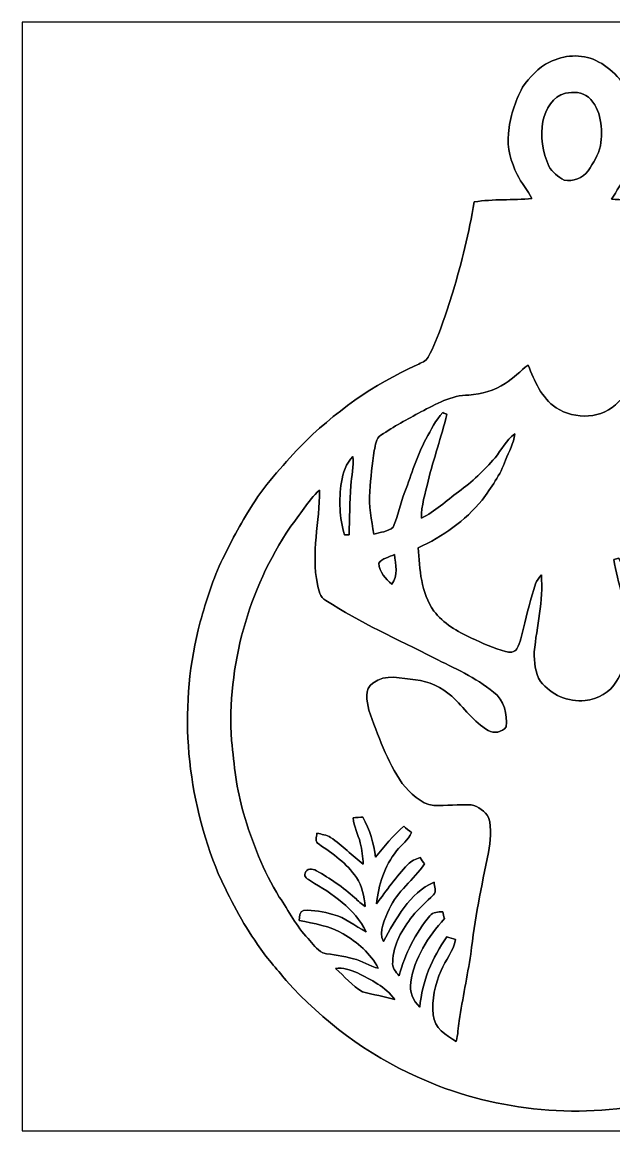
# Model space of a CAD drawing. Header units: centimetres. Extents: x -16.8 to 16.8, y -16.7 to 16.7.
# Drawn here: x -16.77 to 1.03, y -16.67 to 16.67 of the extents above; entities that cross this region are included whole.
import ezdxf

# ---------------------------------------------------------------- set-up
doc = ezdxf.new("R2010")
doc.units = ezdxf.units.CM
doc.header["$MEASUREMENT"] = 0
doc.layers.add('Layer 1', color=7, linetype='Continuous')

msp = doc.modelspace()

# ---------------------------------------------------------------- linework, layer by layer
at = {"layer": 'Layer 1', "color": 7}
for points, knots in [([(-16.77458, 16.66875), (-16.77458, 16.66875), (16.77458, 16.66875), (16.77458, 16.66875), (16.77458, 16.66875), (16.77458, 16.66875), (16.77458, -16.66875), (16.77458, -16.66875), (16.77458, -16.66875), (16.77458, -16.66875), (-16.77458, -16.66875), (-16.77458, -16.66875), (-16.77458, -16.66875), (-16.77458, -16.66875), (-16.77458, 16.66875), (-16.77458, 16.66875), (-16.77458, 16.66875), (-16.77458, 16.66875), (-16.77458, 16.66875), (-16.77458, 16.66875)], [0, 0, 0, 0, 0.16666667, 0.16666667, 0.16666667, 0.16666667, 0.33333333, 0.33333333, 0.33333333, 0.33333333, 0.5, 0.5, 0.5, 0.5, 0.66666667, 0.66666667, 0.66666667, 0.66666667, 1, 1, 1, 1]), ([(-0.90382, 15.47001), (-1.24636, 15.30597), (-1.49789, 15.0054), (-1.72367, 14.71013), (-1.72367, 14.71013), (-1.93922, 14.27515), (-2.1082, 13.80596), (-2.13924, 13.31736), (-2.13924, 13.31736), (-2.19393, 12.89262), (-2.06022, 12.46822), (-1.88207, 12.08722), (-1.88207, 12.08722), (-1.76177, 11.83076), (-1.5621, 11.62156), (-1.43545, 11.36826), (-1.43545, 11.36826), (-2.0133, 11.30864), (-2.59821, 11.35733), (-3.17359, 11.26349), (-3.17359, 11.26349), (-3.33375, 10.34697), (-3.54401, 9.43892), (-3.81847, 8.54992), (-3.81847, 8.54992), (-4.03084, 7.88705), (-4.23404, 7.21642), (-4.55401, 6.59553), (-4.55401, 6.59553), (-4.62598, 6.47559), (-4.76814, 6.42726), (-4.88491, 6.36552), (-4.88491, 6.36552), (-6.20466, 5.77885), (-7.40128, 4.92689), (-8.41446, 3.89925), (-8.41446, 3.89925), (-8.95668, 3.30694), (-9.51477, 2.71745), (-9.92434, 2.02177), (-9.92434, 2.02177), (-10.28065, 1.47708), (-10.56146, 0.889), (-10.85144, 0.30798), (-10.85144, 0.30798), (-11.11285, -0.31221), (-11.309, -0.95814), (-11.47974, -1.60867), (-11.47974, -1.60867), (-12.07064, -4.03931), (-11.82829, -6.65339), (-10.86344, -8.95667), (-10.86344, -8.95667), (-10.52618, -9.68622), (-10.15506, -10.40518), (-9.68904, -11.0617), (-9.68904, -11.0617), (-9.4488, -11.45822), (-9.11507, -11.78419), (-8.8332, -12.14967), (-8.8332, -12.14967), (-7.72866, -13.36534), (-6.39304, -14.38275), (-4.88597, -15.04562), (-4.88597, -15.04562), (-2.67511, -16.06021), (-0.13406, -16.33008), (2.24367, -15.82561), (2.24367, -15.82561), (3.38314, -15.60689), (4.47428, -15.17579), (5.49451, -14.62934), (5.49451, -14.62934), (6.0325, -14.29244), (6.58883, -13.97776), (7.07743, -13.56889), (7.07743, -13.56889), (8.41269, -12.5289), (9.49537, -11.18164), (10.28418, -9.68763), (10.28418, -9.68763), (10.46268, -9.26536), (10.68952, -8.86284), (10.82957, -8.42504), (10.82957, -8.42504), (11.16048, -7.50076), (11.40919, -6.54085), (11.48821, -5.56013), (11.48821, -5.56013), (11.71399, -3.27907), (11.30088, -0.91546), (10.20833, 1.10878), (10.20833, 1.10878), (9.77053, 1.96074), (9.22196, 2.75555), (8.58379, 3.46957), (8.58379, 3.46957), (7.56602, 4.63479), (6.2932, 5.56436), (4.90643, 6.24381), (4.90643, 6.24381), (4.6863, 6.3627), (4.41254, 6.4075), (4.24074, 6.60047), (4.24074, 6.60047), (3.40607, 7.9442), (3.22157, 9.55781), (3.05153, 11.09663), (3.05153, 11.09663), (3.03671, 11.2522), (2.85362, 11.24479), (2.73368, 11.26807), (2.73368, 11.26807), (2.14242, 11.32346), (1.54693, 11.2963), (0.95532, 11.34921), (0.95532, 11.34921), (1.26894, 11.83322), (1.61008, 12.32888), (1.69333, 12.91378), (1.69333, 12.91378), (1.74061, 13.39321), (1.73708, 13.89627), (1.54481, 14.34641), (1.54481, 14.34641), (1.36313, 14.85512), (0.97684, 15.28974), (0.48436, 15.51517), (0.48436, 15.51517), (0.05221, 15.7293), (-0.47978, 15.67674), (-0.90382, 15.47001)], [0, 0, 0, 0, 0.02941176, 0.02941176, 0.02941176, 0.02941176, 0.05882353, 0.05882353, 0.05882353, 0.05882353, 0.08823529, 0.08823529, 0.08823529, 0.08823529, 0.11764706, 0.11764706, 0.11764706, 0.11764706, 0.14705882, 0.14705882, 0.14705882, 0.14705882, 0.17647059, 0.17647059, 0.17647059, 0.17647059, 0.20588235, 0.20588235, 0.20588235, 0.20588235, 0.23529412, 0.23529412, 0.23529412, 0.23529412, 0.26470588, 0.26470588, 0.26470588, 0.26470588, 0.29411765, 0.29411765, 0.29411765, 0.29411765, 0.32352941, 0.32352941, 0.32352941, 0.32352941, 0.35294118, 0.35294118, 0.35294118, 0.35294118, 0.38235294, 0.38235294, 0.38235294, 0.38235294, 0.41176471, 0.41176471, 0.41176471, 0.41176471, 0.44117647, 0.44117647, 0.44117647, 0.44117647, 0.47058824, 0.47058824, 0.47058824, 0.47058824, 0.5, 0.5, 0.5, 0.5, 0.52941176, 0.52941176, 0.52941176, 0.52941176, 0.55882353, 0.55882353, 0.55882353, 0.55882353, 0.58823529, 0.58823529, 0.58823529, 0.58823529, 0.61764706, 0.61764706, 0.61764706, 0.61764706, 0.64705882, 0.64705882, 0.64705882, 0.64705882, 0.67647059, 0.67647059, 0.67647059, 0.67647059, 0.70588235, 0.70588235, 0.70588235, 0.70588235, 0.73529412, 0.73529412, 0.73529412, 0.73529412, 0.76470588, 0.76470588, 0.76470588, 0.76470588, 0.79411765, 0.79411765, 0.79411765, 0.79411765, 0.82352941, 0.82352941, 0.82352941, 0.82352941, 0.85294118, 0.85294118, 0.85294118, 0.85294118, 0.88235294, 0.88235294, 0.88235294, 0.88235294, 0.91176471, 0.91176471, 0.91176471, 0.91176471, 0.94117647, 0.94117647, 0.94117647, 0.94117647, 1, 1, 1, 1]), ([(-0.42474, 14.53021), (-0.19438, 14.57396), (0.07902, 14.57925), (0.26353, 14.40991), (0.26353, 14.40991), (0.66922, 14.05255), (0.69321, 13.4493), (0.62653, 12.95294), (0.62653, 12.95294), (0.55986, 12.67848), (0.41522, 12.42695), (0.25259, 12.19906), (0.25259, 12.19906), (0.0949, 11.9828), (-0.19826, 11.85545), (-0.46214, 11.92283), (-0.46214, 11.92283), (-0.6537, 12.00679), (-0.81527, 12.16025), (-0.9271, 12.33523), (-0.9271, 12.33523), (-1.11019, 12.75821), (-1.19662, 13.23869), (-1.10596, 13.69554), (-1.10596, 13.69554), (-1.02164, 14.04832), (-0.81456, 14.45613), (-0.42474, 14.53021)], [0, 0, 0, 0, 0.125, 0.125, 0.125, 0.125, 0.25, 0.25, 0.25, 0.25, 0.375, 0.375, 0.375, 0.375, 0.5, 0.5, 0.5, 0.5, 0.625, 0.625, 0.625, 0.625, 0.75, 0.75, 0.75, 0.75, 1, 1, 1, 1]), ([(-2.2419, 5.80637), (-1.98226, 5.95383), (-1.78576, 6.18384), (-1.54658, 6.35917), (-1.54658, 6.35917), (-1.35996, 5.88081), (-1.15394, 5.37104), (-0.70626, 5.07647), (-0.70626, 5.07647), (-0.14217, 4.70182), (0.70238, 4.73463), (1.17193, 5.24863), (1.17193, 5.24863), (1.4859, 5.52238), (1.61008, 5.93478), (1.73179, 6.31719), (1.73179, 6.31719), (1.91311, 6.09036), (2.06798, 5.8233), (2.33151, 5.67972), (2.33151, 5.67972), (2.73262, 5.40738), (3.23039, 5.37034), (3.69817, 5.3153), (3.69817, 5.3153), (4.33493, 5.11951), (4.90643, 4.75933), (5.4677, 4.40796), (5.4677, 4.40796), (6.09459, 4.01849), (6.67949, 3.56023), (7.19384, 3.02966), (7.19384, 3.02966), (7.34413, 2.87302), (7.32614, 2.63525), (7.37129, 2.43734), (7.37129, 2.43734), (7.43938, 1.85067), (7.49441, 1.23649), (7.2965, 0.66887), (7.2965, 0.66887), (7.26722, 0.57997), (7.21713, 0.49848), (7.15398, 0.42933), (7.15398, 0.42933), (7.06261, 0.35207), (6.93067, 0.37853), (6.82166, 0.39864), (6.82166, 0.39864), (6.35706, 0.5267), (5.93337, 0.76235), (5.52132, 1.00647), (5.52132, 1.00647), (4.9978, 1.30281), (4.52085, 1.6697), (4.04424, 2.03412), (4.04424, 2.03412), (3.86221, 2.19322), (3.69888, 2.37243), (3.51825, 2.53294), (3.51825, 2.53294), (3.4925, 2.51813), (3.44029, 2.48814), (3.41418, 2.47333), (3.41418, 2.47333), (3.49074, 2.21227), (3.69358, 2.02036), (3.85939, 1.81363), (3.85939, 1.81363), (4.24074, 1.28164), (4.76356, 0.8636), (5.31389, 0.51647), (5.31389, 0.51647), (5.66667, 0.27517), (6.02297, 0.03775), (6.40292, -0.15981), (6.40292, -0.15981), (6.49852, -0.20743), (6.55849, -0.2981), (6.61423, -0.38559), (6.61423, -0.38559), (5.87657, -1.016), (4.9216, -1.2894), (4.01814, -1.58679), (4.01814, -1.58679), (3.64173, -1.7466), (3.25543, -1.88066), (2.87338, -2.02671), (2.87338, -2.02671), (2.70933, -2.07751), (2.534, -2.14489), (2.36185, -2.11631), (2.36185, -2.11631), (2.18828, -2.00378), (2.1336, -1.78964), (2.05599, -1.61184), (2.05599, -1.61184), (1.784, -0.88194), (1.4732, -0.16722), (1.18181, 0.55492), (1.18181, 0.55492), (1.12959, 0.54151), (1.07774, 0.5274), (1.02623, 0.51259), (1.02623, 0.51259), (1.14512, -0.20779), (1.42522, -0.9017), (1.42946, -1.63971), (1.42946, -1.63971), (1.46332, -2.15653), (1.39629, -2.70828), (1.10561, -3.1496), (1.10561, -3.1496), (0.92287, -3.49003), (0.53799, -3.69147), (0.16334, -3.73204), (0.16334, -3.73204), (-0.34431, -3.78707), (-0.86607, -3.55741), (-1.17793, -3.15524), (-1.17793, -3.15524), (-1.34938, -2.89243), (-1.36596, -2.57175), (-1.36525, -2.26766), (-1.36525, -2.26766), (-1.29469, -1.49825), (-1.08656, -0.73096), (-1.15217, 0.04516), (-1.15217, 0.04516), (-1.22379, -0.03457), (-1.29152, -0.12136), (-1.32433, -0.22507), (-1.32433, -0.22507), (-1.46614, -0.66358), (-1.58891, -1.10772), (-1.69122, -1.55681), (-1.69122, -1.55681), (-1.7459, -1.76354), (-1.7847, -1.98014), (-1.88807, -2.17029), (-1.88807, -2.17029), (-1.95333, -2.292), (-2.11208, -2.28776), (-2.23097, -2.26025), (-2.23097, -2.26025), (-2.58621, -2.15865), (-2.92418, -2.00589), (-3.25861, -1.85067), (-3.25861, -1.85067), (-3.68159, -1.65735), (-4.09857, -1.41111), (-4.38785, -1.03823), (-4.38785, -1.03823), (-4.77026, -0.48507), (-4.81894, 0.21625), (-4.85669, 0.86642), (-4.85669, 0.86642), (-4.12009, 1.19521), (-3.45052, 1.67675), (-2.93299, 2.29764), (-2.93299, 2.29764), (-2.66277, 2.67511), (-2.38443, 3.05611), (-2.22673, 3.49744), (-2.22673, 3.49744), (-2.13184, 3.75955), (-1.97908, 4.00473), (-1.95404, 4.28731), (-1.95404, 4.28731), (-2.21474, 4.10704), (-2.35021, 3.80683), (-2.546, 3.56729), (-2.546, 3.56729), (-2.87408, 3.18946), (-3.24026, 2.84409), (-3.64561, 2.55023), (-3.64561, 2.55023), (-4.01355, 2.28036), (-4.34799, 1.95439), (-4.76144, 1.75295), (-4.76144, 1.75295), (-4.76956, 2.13536), (-4.6415, 2.50155), (-4.55895, 2.8702), (-4.55895, 2.8702), (-4.39632, 3.54542), (-4.1596, 4.20053), (-3.99521, 4.87539), (-3.99521, 4.87539), (-4.03648, 4.89268), (-4.07776, 4.90961), (-4.11868, 4.92654), (-4.11868, 4.92654), (-4.33705, 4.69688), (-4.47322, 4.40655), (-4.62386, 4.13138), (-4.62386, 4.13138), (-4.90291, 3.63255), (-5.05213, 3.07763), (-5.25886, 2.54776), (-5.25886, 2.54776), (-5.39327, 2.19745), (-5.47194, 1.82598), (-5.61023, 1.47849), (-5.61023, 1.47849), (-5.7718, 1.34479), (-5.99616, 1.33209), (-6.1909, 1.27176), (-6.1909, 1.27176), (-6.26639, 1.6958), (-6.35176, 2.12654), (-6.31084, 2.55905), (-6.31084, 2.55905), (-6.28862, 2.97039), (-6.24029, 3.37996), (-6.17926, 3.78707), (-6.17926, 3.78707), (-6.14327, 3.95252), (-6.13904, 4.15149), (-5.97817, 4.2485), (-5.97817, 4.2485), (-5.59541, 4.51062), (-5.18301, 4.72757), (-4.77661, 4.95018), (-4.77661, 4.95018), (-4.32188, 5.18019), (-3.86115, 5.45853), (-3.3334, 5.45253), (-3.3334, 5.45253), (-2.94993, 5.48534), (-2.56364, 5.58906), (-2.2419, 5.80637)], [0, 0, 0, 0, 0.01694915, 0.01694915, 0.01694915, 0.01694915, 0.03389831, 0.03389831, 0.03389831, 0.03389831, 0.05084746, 0.05084746, 0.05084746, 0.05084746, 0.06779661, 0.06779661, 0.06779661, 0.06779661, 0.08474576, 0.08474576, 0.08474576, 0.08474576, 0.10169492, 0.10169492, 0.10169492, 0.10169492, 0.11864407, 0.11864407, 0.11864407, 0.11864407, 0.13559322, 0.13559322, 0.13559322, 0.13559322, 0.15254237, 0.15254237, 0.15254237, 0.15254237, 0.16949153, 0.16949153, 0.16949153, 0.16949153, 0.18644068, 0.18644068, 0.18644068, 0.18644068, 0.20338983, 0.20338983, 0.20338983, 0.20338983, 0.22033898, 0.22033898, 0.22033898, 0.22033898, 0.23728814, 0.23728814, 0.23728814, 0.23728814, 0.25423729, 0.25423729, 0.25423729, 0.25423729, 0.27118644, 0.27118644, 0.27118644, 0.27118644, 0.28813559, 0.28813559, 0.28813559, 0.28813559, 0.30508475, 0.30508475, 0.30508475, 0.30508475, 0.3220339, 0.3220339, 0.3220339, 0.3220339, 0.33898305, 0.33898305, 0.33898305, 0.33898305, 0.3559322, 0.3559322, 0.3559322, 0.3559322, 0.37288136, 0.37288136, 0.37288136, 0.37288136, 0.38983051, 0.38983051, 0.38983051, 0.38983051, 0.40677966, 0.40677966, 0.40677966, 0.40677966, 0.42372881, 0.42372881, 0.42372881, 0.42372881, 0.44067797, 0.44067797, 0.44067797, 0.44067797, 0.45762712, 0.45762712, 0.45762712, 0.45762712, 0.47457627, 0.47457627, 0.47457627, 0.47457627, 0.49152542, 0.49152542, 0.49152542, 0.49152542, 0.50847458, 0.50847458, 0.50847458, 0.50847458, 0.52542373, 0.52542373, 0.52542373, 0.52542373, 0.54237288, 0.54237288, 0.54237288, 0.54237288, 0.55932203, 0.55932203, 0.55932203, 0.55932203, 0.57627119, 0.57627119, 0.57627119, 0.57627119, 0.59322034, 0.59322034, 0.59322034, 0.59322034, 0.61016949, 0.61016949, 0.61016949, 0.61016949, 0.62711864, 0.62711864, 0.62711864, 0.62711864, 0.6440678, 0.6440678, 0.6440678, 0.6440678, 0.66101695, 0.66101695, 0.66101695, 0.66101695, 0.6779661, 0.6779661, 0.6779661, 0.6779661, 0.69491525, 0.69491525, 0.69491525, 0.69491525, 0.71186441, 0.71186441, 0.71186441, 0.71186441, 0.72881356, 0.72881356, 0.72881356, 0.72881356, 0.74576271, 0.74576271, 0.74576271, 0.74576271, 0.76271186, 0.76271186, 0.76271186, 0.76271186, 0.77966102, 0.77966102, 0.77966102, 0.77966102, 0.79661017, 0.79661017, 0.79661017, 0.79661017, 0.81355932, 0.81355932, 0.81355932, 0.81355932, 0.83050847, 0.83050847, 0.83050847, 0.83050847, 0.84745763, 0.84745763, 0.84745763, 0.84745763, 0.86440678, 0.86440678, 0.86440678, 0.86440678, 0.88135593, 0.88135593, 0.88135593, 0.88135593, 0.89830508, 0.89830508, 0.89830508, 0.89830508, 0.91525424, 0.91525424, 0.91525424, 0.91525424, 0.93220339, 0.93220339, 0.93220339, 0.93220339, 0.94915254, 0.94915254, 0.94915254, 0.94915254, 0.96610169, 0.96610169, 0.96610169, 0.96610169, 1, 1, 1, 1]), ([(-7.16986, 2.83492), (-7.11518, 3.11291), (-7.03862, 3.40854), (-6.82096, 3.60539), (-6.82096, 3.60539), (-6.7878, 3.31188), (-6.86647, 3.02436), (-6.88093, 2.73262), (-6.88093, 2.73262), (-6.91268, 2.23943), (-6.93173, 1.74554), (-6.93596, 1.2513), (-6.93596, 1.2513), (-6.98253, 1.25236), (-7.0291, 1.25342), (-7.07531, 1.25413), (-7.07531, 1.25413), (-7.23194, 1.76495), (-7.24182, 2.30893), (-7.16986, 2.83492)], [0, 0, 0, 0, 0.16666667, 0.16666667, 0.16666667, 0.16666667, 0.33333333, 0.33333333, 0.33333333, 0.33333333, 0.5, 0.5, 0.5, 0.5, 0.66666667, 0.66666667, 0.66666667, 0.66666667, 1, 1, 1, 1]), ([(-8.71396, 1.48308), (-8.40916, 1.84503), (-8.18409, 2.27506), (-7.82849, 2.59256), (-7.82849, 2.59256), (-7.82038, 1.65171), (-8.08708, 0.70626), (-7.88988, -0.23107), (-7.88988, -0.23107), (-7.85248, -0.40852), (-7.81332, -0.62618), (-7.63552, -0.71931), (-7.63552, -0.71931), (-6.60576, -1.38994), (-5.47864, -1.88771), (-4.38785, -2.44722), (-4.38785, -2.44722), (-3.77119, -2.75555), (-3.12984, -3.03318), (-2.59398, -3.47662), (-2.59398, -3.47662), (-2.27471, -3.71016), (-2.16535, -4.14796), (-2.21544, -4.52261), (-2.21544, -4.52261), (-2.3308, -4.67854), (-2.58727, -4.74098), (-2.75273, -4.62809), (-2.75273, -4.62809), (-3.1937, -4.3755), (-3.47945, -3.937), (-3.84845, -3.6008), (-3.84845, -3.6008), (-4.15713, -3.34363), (-4.53002, -3.14219), (-4.93571, -3.10621), (-4.93571, -3.10621), (-5.35658, -3.06423), (-5.84835, -2.915), (-6.21806, -3.20252), (-6.21806, -3.20252), (-6.49852, -3.37891), (-6.40256, -3.74897), (-6.3433, -4.01567), (-6.3433, -4.01567), (-6.07131, -4.77626), (-5.79226, -5.54743), (-5.34035, -6.223), (-5.34035, -6.223), (-5.08564, -6.51439), (-4.79884, -6.83648), (-4.3882, -6.88269), (-4.3882, -6.88269), (-4.01285, -6.9028), (-3.63855, -6.8453), (-3.26319, -6.86541), (-3.26319, -6.86541), (-3.05118, -6.91833), (-2.84903, -7.05944), (-2.73791, -7.25029), (-2.73791, -7.25029), (-2.63878, -7.59248), (-2.68746, -7.95655), (-2.74496, -8.30227), (-2.74496, -8.30227), (-2.95628, -9.31192), (-3.15877, -10.32616), (-3.27448, -11.35168), (-3.27448, -11.35168), (-3.38596, -12.02196), (-3.51861, -12.68836), (-3.62761, -13.35899), (-3.62761, -13.35899), (-3.6576, -13.56572), (-3.65901, -13.77738), (-3.71228, -13.98058), (-3.71228, -13.98058), (-4.00861, -13.79255), (-4.38997, -13.57983), (-4.40408, -13.18225), (-4.40408, -13.18225), (-4.45805, -12.72893), (-4.34904, -12.26785), (-4.17089, -11.85228), (-4.17089, -11.85228), (-4.02872, -11.53724), (-3.8033, -11.2589), (-3.73098, -10.91459), (-3.73098, -10.91459), (-3.81847, -10.88954), (-3.91019, -10.8585), (-3.99733, -10.8391), (-3.99733, -10.8391), (-4.439, -11.45928), (-4.74451, -12.1853), (-4.80871, -12.94871), (-4.80871, -12.94871), (-5.02356, -12.76138), (-5.12586, -12.48198), (-5.08423, -12.20047), (-5.08423, -12.20047), (-4.96746, -11.47233), (-4.55542, -10.8264), (-4.07035, -10.287), (-4.07035, -10.287), (-4.08728, -10.21962), (-4.10316, -10.15224), (-4.11833, -10.08521), (-4.11833, -10.08521), (-4.25626, -10.0778), (-4.41078, -10.0905), (-4.50603, -10.2048), (-4.50603, -10.2048), (-4.94665, -10.72515), (-5.25251, -11.35062), (-5.43172, -12.00714), (-5.43172, -12.00714), (-5.53544, -11.89073), (-5.65221, -11.75985), (-5.62469, -11.58804), (-5.62469, -11.58804), (-5.61552, -11.07264), (-5.33682, -10.60697), (-5.02849, -10.2108), (-5.02849, -10.2108), (-4.84434, -9.97197), (-4.60516, -9.78606), (-4.39984, -9.56839), (-4.39984, -9.56839), (-4.29366, -9.46926), (-4.37127, -9.31298), (-4.37903, -9.18951), (-4.37903, -9.18951), (-5.12763, -9.52324), (-5.53085, -10.29335), (-5.90338, -10.97915), (-5.90338, -10.97915), (-6.06848, -10.65812), (-5.85823, -10.29723), (-5.73264, -10.0009), (-5.73264, -10.0009), (-5.49416, -9.46503), (-4.99039, -9.11895), (-4.66654, -8.64411), (-4.66654, -8.64411), (-4.71135, -8.58061), (-4.75615, -8.51747), (-4.8006, -8.45432), (-4.8006, -8.45432), (-4.9403, -8.48678), (-5.07259, -8.55239), (-5.17172, -8.65646), (-5.17172, -8.65646), (-5.52133, -9.02476), (-5.80849, -9.44492), (-6.11611, -9.84673), (-6.11611, -9.84673), (-6.04555, -9.27735), (-5.8741, -8.70338), (-5.50898, -8.25041), (-5.50898, -8.25041), (-5.35905, -8.06697), (-5.15761, -7.92374), (-5.05919, -7.70114), (-5.05919, -7.70114), (-5.11739, -7.65351), (-5.23311, -7.55826), (-5.29096, -7.51064), (-5.29096, -7.51064), (-5.61622, -7.78087), (-5.87304, -8.11671), (-6.13798, -8.44268), (-6.13798, -8.44268), (-6.19901, -8.02322), (-6.3179, -7.61118), (-6.52216, -7.23759), (-6.52216, -7.23759), (-6.59553, -7.24182), (-6.74194, -7.24994), (-6.81531, -7.25417), (-6.81531, -7.25417), (-6.80473, -7.51981), (-6.66327, -7.753), (-6.60118, -8.00629), (-6.60118, -8.00629), (-6.54614, -8.21761), (-6.52463, -8.43597), (-6.51228, -8.65399), (-6.51228, -8.65399), (-6.84601, -8.39364), (-7.14093, -8.08496), (-7.493, -7.84789), (-7.493, -7.84789), (-7.61647, -7.77064), (-7.76534, -7.75264), (-7.90363, -7.71984), (-7.90363, -7.71984), (-7.92198, -7.8299), (-7.97807, -7.98936), (-7.84225, -8.05109), (-7.84225, -8.05109), (-7.42703, -8.33191), (-7.00511, -8.6293), (-6.71865, -9.04875), (-6.71865, -9.04875), (-6.5405, -9.30451), (-6.49288, -9.6199), (-6.44913, -9.92187), (-6.44913, -9.92187), (-6.56555, -9.84814), (-6.66679, -9.75431), (-6.76522, -9.65906), (-6.76522, -9.65906), (-7.12082, -9.34896), (-7.50888, -9.07486), (-7.92198, -8.84731), (-7.92198, -8.84731), (-8.0264, -8.77782), (-8.2229, -8.77535), (-8.26382, -8.91857), (-8.26382, -8.91857), (-8.30474, -9.03252), (-8.17492, -9.10343), (-8.09766, -9.15423), (-8.09766, -9.15423), (-7.44749, -9.53594), (-6.76734, -9.98573), (-6.42514, -10.68423), (-6.42514, -10.68423), (-6.75852, -10.50925), (-7.05485, -10.25525), (-7.42527, -10.15894), (-7.42527, -10.15894), (-7.71278, -10.0898), (-8.007, -10.01748), (-8.30474, -10.03935), (-8.30474, -10.03935), (-8.43421, -10.07463), (-8.43174, -10.23514), (-8.43915, -10.3438), (-8.43915, -10.3438), (-7.98795, -10.43693), (-7.51417, -10.50572), (-7.11235, -10.74737), (-7.11235, -10.74737), (-6.6869, -10.99502), (-6.28685, -11.33581), (-6.06037, -11.77996), (-6.06037, -11.77996), (-6.32495, -11.72492), (-6.54368, -11.54889), (-6.80932, -11.49667), (-6.80932, -11.49667), (-7.10918, -11.3979), (-7.42633, -11.3859), (-7.73218, -11.31993), (-7.73218, -11.31993), (-7.90998, -11.21269), (-8.03839, -11.04406), (-8.17351, -10.8899), (-8.17351, -10.8899), (-8.51994, -10.51489), (-8.75418, -10.05875), (-9.0364, -9.63754), (-9.0364, -9.63754), (-9.51724, -8.85437), (-9.85732, -7.99253), (-10.11484, -7.11306), (-10.11484, -7.11306), (-10.32722, -6.40539), (-10.39178, -5.66667), (-10.47468, -4.93607), (-10.47468, -4.93607), (-10.61544, -2.67829), (-9.96738, -0.39441), (-8.71396, 1.48308)], [0, 0, 0, 0, 0.01428571, 0.01428571, 0.01428571, 0.01428571, 0.02857143, 0.02857143, 0.02857143, 0.02857143, 0.04285714, 0.04285714, 0.04285714, 0.04285714, 0.05714286, 0.05714286, 0.05714286, 0.05714286, 0.07142857, 0.07142857, 0.07142857, 0.07142857, 0.08571429, 0.08571429, 0.08571429, 0.08571429, 0.1, 0.1, 0.1, 0.1, 0.11428571, 0.11428571, 0.11428571, 0.11428571, 0.12857143, 0.12857143, 0.12857143, 0.12857143, 0.14285714, 0.14285714, 0.14285714, 0.14285714, 0.15714286, 0.15714286, 0.15714286, 0.15714286, 0.17142857, 0.17142857, 0.17142857, 0.17142857, 0.18571429, 0.18571429, 0.18571429, 0.18571429, 0.2, 0.2, 0.2, 0.2, 0.21428571, 0.21428571, 0.21428571, 0.21428571, 0.22857143, 0.22857143, 0.22857143, 0.22857143, 0.24285714, 0.24285714, 0.24285714, 0.24285714, 0.25714286, 0.25714286, 0.25714286, 0.25714286, 0.27142857, 0.27142857, 0.27142857, 0.27142857, 0.28571429, 0.28571429, 0.28571429, 0.28571429, 0.3, 0.3, 0.3, 0.3, 0.31428571, 0.31428571, 0.31428571, 0.31428571, 0.32857143, 0.32857143, 0.32857143, 0.32857143, 0.34285714, 0.34285714, 0.34285714, 0.34285714, 0.35714286, 0.35714286, 0.35714286, 0.35714286, 0.37142857, 0.37142857, 0.37142857, 0.37142857, 0.38571429, 0.38571429, 0.38571429, 0.38571429, 0.4, 0.4, 0.4, 0.4, 0.41428571, 0.41428571, 0.41428571, 0.41428571, 0.42857143, 0.42857143, 0.42857143, 0.42857143, 0.44285714, 0.44285714, 0.44285714, 0.44285714, 0.45714286, 0.45714286, 0.45714286, 0.45714286, 0.47142857, 0.47142857, 0.47142857, 0.47142857, 0.48571429, 0.48571429, 0.48571429, 0.48571429, 0.5, 0.5, 0.5, 0.5, 0.51428571, 0.51428571, 0.51428571, 0.51428571, 0.52857143, 0.52857143, 0.52857143, 0.52857143, 0.54285714, 0.54285714, 0.54285714, 0.54285714, 0.55714286, 0.55714286, 0.55714286, 0.55714286, 0.57142857, 0.57142857, 0.57142857, 0.57142857, 0.58571429, 0.58571429, 0.58571429, 0.58571429, 0.6, 0.6, 0.6, 0.6, 0.61428571, 0.61428571, 0.61428571, 0.61428571, 0.62857143, 0.62857143, 0.62857143, 0.62857143, 0.64285714, 0.64285714, 0.64285714, 0.64285714, 0.65714286, 0.65714286, 0.65714286, 0.65714286, 0.67142857, 0.67142857, 0.67142857, 0.67142857, 0.68571429, 0.68571429, 0.68571429, 0.68571429, 0.7, 0.7, 0.7, 0.7, 0.71428571, 0.71428571, 0.71428571, 0.71428571, 0.72857143, 0.72857143, 0.72857143, 0.72857143, 0.74285714, 0.74285714, 0.74285714, 0.74285714, 0.75714286, 0.75714286, 0.75714286, 0.75714286, 0.77142857, 0.77142857, 0.77142857, 0.77142857, 0.78571429, 0.78571429, 0.78571429, 0.78571429, 0.8, 0.8, 0.8, 0.8, 0.81428571, 0.81428571, 0.81428571, 0.81428571, 0.82857143, 0.82857143, 0.82857143, 0.82857143, 0.84285714, 0.84285714, 0.84285714, 0.84285714, 0.85714286, 0.85714286, 0.85714286, 0.85714286, 0.87142857, 0.87142857, 0.87142857, 0.87142857, 0.88571429, 0.88571429, 0.88571429, 0.88571429, 0.9, 0.9, 0.9, 0.9, 0.91428571, 0.91428571, 0.91428571, 0.91428571, 0.92857143, 0.92857143, 0.92857143, 0.92857143, 0.94285714, 0.94285714, 0.94285714, 0.94285714, 0.95714286, 0.95714286, 0.95714286, 0.95714286, 0.97142857, 0.97142857, 0.97142857, 0.97142857, 1, 1, 1, 1]), ([(-6.04732, 0.39934), (-5.93584, 0.54928), (-5.7344, 0.58067), (-5.57459, 0.65899), (-5.57459, 0.65899), (-5.54073, 0.36477), (-5.45112, 0.02293), (-5.65009, -0.23248), (-5.65009, -0.23248), (-5.85258, -0.07796), (-6.01133, 0.14217), (-6.04732, 0.39934)], [0, 0, 0, 0, 0.25, 0.25, 0.25, 0.25, 0.5, 0.5, 0.5, 0.5, 1, 1, 1, 1]), ([(-7.34942, -11.78701), (-7.12117, -11.7288), (-6.90104, -11.85192), (-6.68867, -11.91542), (-6.68867, -11.91542), (-6.27944, -12.12709), (-5.84059, -12.33911), (-5.5626, -12.71976), (-5.5626, -12.71976), (-5.88328, -12.63438), (-6.20959, -12.57124), (-6.52921, -12.48481), (-6.52921, -12.48481), (-6.85518, -12.32394), (-7.07355, -12.01526), (-7.34942, -11.78701)], [0, 0, 0, 0, 0.2, 0.2, 0.2, 0.2, 0.4, 0.4, 0.4, 0.4, 0.6, 0.6, 0.6, 0.6, 1, 1, 1, 1])]:
    msp.add_open_spline(points, degree=3, knots=knots, dxfattribs=at)
at = {"layer": 'Layer 1', "color": 253}
for points, knots in [([(-0.90382, 15.47001), (-0.47978, 15.67674), (0.05221, 15.7293), (0.48436, 15.51517), (0.48436, 15.51517), (0.97684, 15.28974), (1.36313, 14.85512), (1.54481, 14.34641), (1.54481, 14.34641), (1.73708, 13.89627), (1.74061, 13.39321), (1.69333, 12.91378), (1.69333, 12.91378), (1.61008, 12.32888), (1.26894, 11.83322), (0.95532, 11.34921), (0.95532, 11.34921), (1.54693, 11.2963), (2.14242, 11.32346), (2.73368, 11.26807), (2.73368, 11.26807), (2.85362, 11.24479), (3.03671, 11.2522), (3.05153, 11.09663), (3.05153, 11.09663), (3.22157, 9.55781), (3.40607, 7.9442), (4.24074, 6.60047), (4.24074, 6.60047), (4.41254, 6.4075), (4.6863, 6.3627), (4.90643, 6.24381), (4.90643, 6.24381), (6.2932, 5.56436), (7.56602, 4.63479), (8.58379, 3.46957), (8.58379, 3.46957), (9.22196, 2.75555), (9.77053, 1.96074), (10.20833, 1.10878), (10.20833, 1.10878), (11.30088, -0.91546), (11.71399, -3.27907), (11.48821, -5.56013), (11.48821, -5.56013), (11.40919, -6.54085), (11.16048, -7.50076), (10.82957, -8.42504), (10.82957, -8.42504), (10.68952, -8.86284), (10.46268, -9.26536), (10.28418, -9.68763), (10.28418, -9.68763), (9.49537, -11.18164), (8.41269, -12.5289), (7.07743, -13.56889), (7.07743, -13.56889), (6.58883, -13.97776), (6.0325, -14.29244), (5.49451, -14.62934), (5.49451, -14.62934), (4.47428, -15.17579), (3.38314, -15.60689), (2.24367, -15.82561), (2.24367, -15.82561), (-0.13406, -16.33008), (-2.67511, -16.06021), (-4.88597, -15.04562), (-4.88597, -15.04562), (-6.39304, -14.38275), (-7.72866, -13.36534), (-8.8332, -12.14967), (-8.8332, -12.14967), (-9.11507, -11.78419), (-9.4488, -11.45822), (-9.68904, -11.0617), (-9.68904, -11.0617), (-10.15506, -10.40518), (-10.52618, -9.68622), (-10.86344, -8.95667), (-10.86344, -8.95667), (-11.82829, -6.65339), (-12.07064, -4.03931), (-11.47974, -1.60867), (-11.47974, -1.60867), (-11.309, -0.95814), (-11.11285, -0.31221), (-10.85144, 0.30798), (-10.85144, 0.30798), (-10.56146, 0.889), (-10.28065, 1.47708), (-9.92434, 2.02177), (-9.92434, 2.02177), (-9.51477, 2.71745), (-8.95668, 3.30694), (-8.41446, 3.89925), (-8.41446, 3.89925), (-7.40128, 4.92689), (-6.20466, 5.77885), (-4.88491, 6.36552), (-4.88491, 6.36552), (-4.76814, 6.42726), (-4.62598, 6.47559), (-4.55401, 6.59553), (-4.55401, 6.59553), (-4.23404, 7.21642), (-4.03084, 7.88705), (-3.81847, 8.54992), (-3.81847, 8.54992), (-3.54401, 9.43892), (-3.33375, 10.34697), (-3.17359, 11.26349), (-3.17359, 11.26349), (-2.59821, 11.35733), (-2.0133, 11.30864), (-1.43545, 11.36826), (-1.43545, 11.36826), (-1.5621, 11.62156), (-1.76177, 11.83076), (-1.88207, 12.08722), (-1.88207, 12.08722), (-2.06022, 12.46822), (-2.19393, 12.89262), (-2.13924, 13.31736), (-2.13924, 13.31736), (-2.1082, 13.80596), (-1.93922, 14.27515), (-1.72367, 14.71013), (-1.72367, 14.71013), (-1.49789, 15.0054), (-1.24636, 15.30597), (-0.90382, 15.47001), (-0.90382, 15.47001), (-0.90382, 15.47001), (-0.90382, 15.47001), (-0.90382, 15.47001)], [0, 0, 0, 0, 0.02857143, 0.02857143, 0.02857143, 0.02857143, 0.05714286, 0.05714286, 0.05714286, 0.05714286, 0.08571429, 0.08571429, 0.08571429, 0.08571429, 0.11428571, 0.11428571, 0.11428571, 0.11428571, 0.14285714, 0.14285714, 0.14285714, 0.14285714, 0.17142857, 0.17142857, 0.17142857, 0.17142857, 0.2, 0.2, 0.2, 0.2, 0.22857143, 0.22857143, 0.22857143, 0.22857143, 0.25714286, 0.25714286, 0.25714286, 0.25714286, 0.28571429, 0.28571429, 0.28571429, 0.28571429, 0.31428571, 0.31428571, 0.31428571, 0.31428571, 0.34285714, 0.34285714, 0.34285714, 0.34285714, 0.37142857, 0.37142857, 0.37142857, 0.37142857, 0.4, 0.4, 0.4, 0.4, 0.42857143, 0.42857143, 0.42857143, 0.42857143, 0.45714286, 0.45714286, 0.45714286, 0.45714286, 0.48571429, 0.48571429, 0.48571429, 0.48571429, 0.51428571, 0.51428571, 0.51428571, 0.51428571, 0.54285714, 0.54285714, 0.54285714, 0.54285714, 0.57142857, 0.57142857, 0.57142857, 0.57142857, 0.6, 0.6, 0.6, 0.6, 0.62857143, 0.62857143, 0.62857143, 0.62857143, 0.65714286, 0.65714286, 0.65714286, 0.65714286, 0.68571429, 0.68571429, 0.68571429, 0.68571429, 0.71428571, 0.71428571, 0.71428571, 0.71428571, 0.74285714, 0.74285714, 0.74285714, 0.74285714, 0.77142857, 0.77142857, 0.77142857, 0.77142857, 0.8, 0.8, 0.8, 0.8, 0.82857143, 0.82857143, 0.82857143, 0.82857143, 0.85714286, 0.85714286, 0.85714286, 0.85714286, 0.88571429, 0.88571429, 0.88571429, 0.88571429, 0.91428571, 0.91428571, 0.91428571, 0.91428571, 0.94285714, 0.94285714, 0.94285714, 0.94285714, 1, 1, 1, 1]), ([(-0.42474, 14.53021), (-0.81456, 14.45613), (-1.02164, 14.04832), (-1.10596, 13.69554), (-1.10596, 13.69554), (-1.19662, 13.23869), (-1.11019, 12.75821), (-0.9271, 12.33523), (-0.9271, 12.33523), (-0.81527, 12.16025), (-0.6537, 12.00679), (-0.46214, 11.92283), (-0.46214, 11.92283), (-0.19826, 11.85545), (0.0949, 11.9828), (0.25259, 12.19906), (0.25259, 12.19906), (0.41522, 12.42695), (0.55986, 12.67848), (0.62653, 12.95294), (0.62653, 12.95294), (0.69321, 13.4493), (0.66922, 14.05255), (0.26353, 14.40991), (0.26353, 14.40991), (0.07902, 14.57925), (-0.19438, 14.57396), (-0.42474, 14.53021), (-0.42474, 14.53021), (-0.42474, 14.53021), (-0.42474, 14.53021), (-0.42474, 14.53021)], [0, 0, 0, 0, 0.11111111, 0.11111111, 0.11111111, 0.11111111, 0.22222222, 0.22222222, 0.22222222, 0.22222222, 0.33333333, 0.33333333, 0.33333333, 0.33333333, 0.44444444, 0.44444444, 0.44444444, 0.44444444, 0.55555556, 0.55555556, 0.55555556, 0.55555556, 0.66666667, 0.66666667, 0.66666667, 0.66666667, 0.77777778, 0.77777778, 0.77777778, 0.77777778, 1, 1, 1, 1]), ([(-2.2419, 5.80637), (-2.56364, 5.58906), (-2.94993, 5.48534), (-3.3334, 5.45253), (-3.3334, 5.45253), (-3.86115, 5.45853), (-4.32188, 5.18019), (-4.77661, 4.95018), (-4.77661, 4.95018), (-5.18301, 4.72757), (-5.59541, 4.51062), (-5.97817, 4.2485), (-5.97817, 4.2485), (-6.13904, 4.15149), (-6.14327, 3.95252), (-6.17926, 3.78707), (-6.17926, 3.78707), (-6.24029, 3.37996), (-6.28862, 2.97039), (-6.31084, 2.55905), (-6.31084, 2.55905), (-6.35176, 2.12654), (-6.26639, 1.6958), (-6.1909, 1.27176), (-6.1909, 1.27176), (-5.99616, 1.33209), (-5.7718, 1.34479), (-5.61023, 1.47849), (-5.61023, 1.47849), (-5.47194, 1.82598), (-5.39327, 2.19745), (-5.25886, 2.54776), (-5.25886, 2.54776), (-5.05213, 3.07763), (-4.90291, 3.63255), (-4.62386, 4.13138), (-4.62386, 4.13138), (-4.47322, 4.40655), (-4.33705, 4.69688), (-4.11868, 4.92654), (-4.11868, 4.92654), (-4.07776, 4.90961), (-4.03648, 4.89268), (-3.99521, 4.87539), (-3.99521, 4.87539), (-4.1596, 4.20053), (-4.39632, 3.54542), (-4.55895, 2.8702), (-4.55895, 2.8702), (-4.6415, 2.50155), (-4.76956, 2.13536), (-4.76144, 1.75295), (-4.76144, 1.75295), (-4.34799, 1.95439), (-4.01355, 2.28036), (-3.64561, 2.55023), (-3.64561, 2.55023), (-3.24026, 2.84409), (-2.87408, 3.18946), (-2.546, 3.56729), (-2.546, 3.56729), (-2.35021, 3.80683), (-2.21474, 4.10704), (-1.95404, 4.28731), (-1.95404, 4.28731), (-1.97908, 4.00473), (-2.13184, 3.75955), (-2.22673, 3.49744), (-2.22673, 3.49744), (-2.38443, 3.05611), (-2.66277, 2.67511), (-2.93299, 2.29764), (-2.93299, 2.29764), (-3.45052, 1.67675), (-4.12009, 1.19521), (-4.85669, 0.86642), (-4.85669, 0.86642), (-4.81894, 0.21625), (-4.77026, -0.48507), (-4.38785, -1.03823), (-4.38785, -1.03823), (-4.09857, -1.41111), (-3.68159, -1.65735), (-3.25861, -1.85067), (-3.25861, -1.85067), (-2.92418, -2.00589), (-2.58621, -2.15865), (-2.23097, -2.26025), (-2.23097, -2.26025), (-2.11208, -2.28776), (-1.95333, -2.292), (-1.88807, -2.17029), (-1.88807, -2.17029), (-1.7847, -1.98014), (-1.7459, -1.76354), (-1.69122, -1.55681), (-1.69122, -1.55681), (-1.58891, -1.10772), (-1.46614, -0.66358), (-1.32433, -0.22507), (-1.32433, -0.22507), (-1.29152, -0.12136), (-1.22379, -0.03457), (-1.15217, 0.04516), (-1.15217, 0.04516), (-1.08656, -0.73096), (-1.29469, -1.49825), (-1.36525, -2.26766), (-1.36525, -2.26766), (-1.36596, -2.57175), (-1.34938, -2.89243), (-1.17793, -3.15524), (-1.17793, -3.15524), (-0.86607, -3.55741), (-0.34431, -3.78707), (0.16334, -3.73204), (0.16334, -3.73204), (0.53799, -3.69147), (0.92287, -3.49003), (1.10561, -3.1496), (1.10561, -3.1496), (1.39629, -2.70828), (1.46332, -2.15653), (1.42946, -1.63971), (1.42946, -1.63971), (1.42522, -0.9017), (1.14512, -0.20779), (1.02623, 0.51259), (1.02623, 0.51259), (1.07774, 0.5274), (1.12959, 0.54151), (1.18181, 0.55492), (1.18181, 0.55492), (1.4732, -0.16722), (1.784, -0.88194), (2.05599, -1.61184), (2.05599, -1.61184), (2.1336, -1.78964), (2.18828, -2.00378), (2.36185, -2.11631), (2.36185, -2.11631), (2.534, -2.14489), (2.70933, -2.07751), (2.87338, -2.02671), (2.87338, -2.02671), (3.25543, -1.88066), (3.64173, -1.7466), (4.01814, -1.58679), (4.01814, -1.58679), (4.9216, -1.2894), (5.87657, -1.016), (6.61423, -0.38559), (6.61423, -0.38559), (6.55849, -0.2981), (6.49852, -0.20743), (6.40292, -0.15981), (6.40292, -0.15981), (6.02297, 0.03775), (5.66667, 0.27517), (5.31389, 0.51647), (5.31389, 0.51647), (4.76356, 0.8636), (4.24074, 1.28164), (3.85939, 1.81363), (3.85939, 1.81363), (3.69358, 2.02036), (3.49074, 2.21227), (3.41418, 2.47333), (3.41418, 2.47333), (3.44029, 2.48814), (3.4925, 2.51813), (3.51825, 2.53294), (3.51825, 2.53294), (3.69888, 2.37243), (3.86221, 2.19322), (4.04424, 2.03412), (4.04424, 2.03412), (4.52085, 1.6697), (4.9978, 1.30281), (5.52132, 1.00647), (5.52132, 1.00647), (5.93337, 0.76235), (6.35706, 0.5267), (6.82166, 0.39864), (6.82166, 0.39864), (6.93067, 0.37853), (7.06261, 0.35207), (7.15398, 0.42933), (7.15398, 0.42933), (7.21713, 0.49848), (7.26722, 0.57997), (7.2965, 0.66887), (7.2965, 0.66887), (7.49441, 1.23649), (7.43938, 1.85067), (7.37129, 2.43734), (7.37129, 2.43734), (7.32614, 2.63525), (7.34413, 2.87302), (7.19384, 3.02966), (7.19384, 3.02966), (6.67949, 3.56023), (6.09459, 4.01849), (5.4677, 4.40796), (5.4677, 4.40796), (4.90643, 4.75933), (4.33493, 5.11951), (3.69817, 5.3153), (3.69817, 5.3153), (3.23039, 5.37034), (2.73262, 5.40738), (2.33151, 5.67972), (2.33151, 5.67972), (2.06798, 5.8233), (1.91311, 6.09036), (1.73179, 6.31719), (1.73179, 6.31719), (1.61008, 5.93478), (1.4859, 5.52238), (1.17193, 5.24863), (1.17193, 5.24863), (0.70238, 4.73463), (-0.14217, 4.70182), (-0.70626, 5.07647), (-0.70626, 5.07647), (-1.15394, 5.37104), (-1.35996, 5.88081), (-1.54658, 6.35917), (-1.54658, 6.35917), (-1.78576, 6.18384), (-1.98226, 5.95383), (-2.2419, 5.80637), (-2.2419, 5.80637), (-2.2419, 5.80637), (-2.2419, 5.80637), (-2.2419, 5.80637)], [0, 0, 0, 0, 0.01666667, 0.01666667, 0.01666667, 0.01666667, 0.03333333, 0.03333333, 0.03333333, 0.03333333, 0.05, 0.05, 0.05, 0.05, 0.06666667, 0.06666667, 0.06666667, 0.06666667, 0.08333333, 0.08333333, 0.08333333, 0.08333333, 0.1, 0.1, 0.1, 0.1, 0.11666667, 0.11666667, 0.11666667, 0.11666667, 0.13333333, 0.13333333, 0.13333333, 0.13333333, 0.15, 0.15, 0.15, 0.15, 0.16666667, 0.16666667, 0.16666667, 0.16666667, 0.18333333, 0.18333333, 0.18333333, 0.18333333, 0.2, 0.2, 0.2, 0.2, 0.21666667, 0.21666667, 0.21666667, 0.21666667, 0.23333333, 0.23333333, 0.23333333, 0.23333333, 0.25, 0.25, 0.25, 0.25, 0.26666667, 0.26666667, 0.26666667, 0.26666667, 0.28333333, 0.28333333, 0.28333333, 0.28333333, 0.3, 0.3, 0.3, 0.3, 0.31666667, 0.31666667, 0.31666667, 0.31666667, 0.33333333, 0.33333333, 0.33333333, 0.33333333, 0.35, 0.35, 0.35, 0.35, 0.36666667, 0.36666667, 0.36666667, 0.36666667, 0.38333333, 0.38333333, 0.38333333, 0.38333333, 0.4, 0.4, 0.4, 0.4, 0.41666667, 0.41666667, 0.41666667, 0.41666667, 0.43333333, 0.43333333, 0.43333333, 0.43333333, 0.45, 0.45, 0.45, 0.45, 0.46666667, 0.46666667, 0.46666667, 0.46666667, 0.48333333, 0.48333333, 0.48333333, 0.48333333, 0.5, 0.5, 0.5, 0.5, 0.51666667, 0.51666667, 0.51666667, 0.51666667, 0.53333333, 0.53333333, 0.53333333, 0.53333333, 0.55, 0.55, 0.55, 0.55, 0.56666667, 0.56666667, 0.56666667, 0.56666667, 0.58333333, 0.58333333, 0.58333333, 0.58333333, 0.6, 0.6, 0.6, 0.6, 0.61666667, 0.61666667, 0.61666667, 0.61666667, 0.63333333, 0.63333333, 0.63333333, 0.63333333, 0.65, 0.65, 0.65, 0.65, 0.66666667, 0.66666667, 0.66666667, 0.66666667, 0.68333333, 0.68333333, 0.68333333, 0.68333333, 0.7, 0.7, 0.7, 0.7, 0.71666667, 0.71666667, 0.71666667, 0.71666667, 0.73333333, 0.73333333, 0.73333333, 0.73333333, 0.75, 0.75, 0.75, 0.75, 0.76666667, 0.76666667, 0.76666667, 0.76666667, 0.78333333, 0.78333333, 0.78333333, 0.78333333, 0.8, 0.8, 0.8, 0.8, 0.81666667, 0.81666667, 0.81666667, 0.81666667, 0.83333333, 0.83333333, 0.83333333, 0.83333333, 0.85, 0.85, 0.85, 0.85, 0.86666667, 0.86666667, 0.86666667, 0.86666667, 0.88333333, 0.88333333, 0.88333333, 0.88333333, 0.9, 0.9, 0.9, 0.9, 0.91666667, 0.91666667, 0.91666667, 0.91666667, 0.93333333, 0.93333333, 0.93333333, 0.93333333, 0.95, 0.95, 0.95, 0.95, 0.96666667, 0.96666667, 0.96666667, 0.96666667, 1, 1, 1, 1]), ([(-7.16986, 2.83492), (-7.24182, 2.30893), (-7.23194, 1.76495), (-7.07531, 1.25413), (-7.07531, 1.25413), (-7.0291, 1.25342), (-6.98253, 1.25236), (-6.93596, 1.2513), (-6.93596, 1.2513), (-6.93173, 1.74554), (-6.91268, 2.23943), (-6.88093, 2.73262), (-6.88093, 2.73262), (-6.86647, 3.02436), (-6.7878, 3.31188), (-6.82096, 3.60539), (-6.82096, 3.60539), (-7.03862, 3.40854), (-7.11518, 3.11291), (-7.16986, 2.83492), (-7.16986, 2.83492), (-7.16986, 2.83492), (-7.16986, 2.83492), (-7.16986, 2.83492)], [0, 0, 0, 0, 0.14285714, 0.14285714, 0.14285714, 0.14285714, 0.28571429, 0.28571429, 0.28571429, 0.28571429, 0.42857143, 0.42857143, 0.42857143, 0.42857143, 0.57142857, 0.57142857, 0.57142857, 0.57142857, 0.71428571, 0.71428571, 0.71428571, 0.71428571, 1, 1, 1, 1]), ([(-8.71396, 1.48308), (-9.96738, -0.39441), (-10.61544, -2.67829), (-10.47468, -4.93607), (-10.47468, -4.93607), (-10.39178, -5.66667), (-10.32722, -6.40539), (-10.11484, -7.11306), (-10.11484, -7.11306), (-9.85732, -7.99253), (-9.51724, -8.85437), (-9.0364, -9.63754), (-9.0364, -9.63754), (-8.75418, -10.05875), (-8.51994, -10.51489), (-8.17351, -10.8899), (-8.17351, -10.8899), (-8.03839, -11.04406), (-7.90998, -11.21269), (-7.73218, -11.31993), (-7.73218, -11.31993), (-7.42633, -11.3859), (-7.10918, -11.3979), (-6.80932, -11.49667), (-6.80932, -11.49667), (-6.54368, -11.54889), (-6.32495, -11.72492), (-6.06037, -11.77996), (-6.06037, -11.77996), (-6.28685, -11.33581), (-6.6869, -10.99502), (-7.11235, -10.74737), (-7.11235, -10.74737), (-7.51417, -10.50572), (-7.98795, -10.43693), (-8.43915, -10.3438), (-8.43915, -10.3438), (-8.43174, -10.23514), (-8.43421, -10.07463), (-8.30474, -10.03935), (-8.30474, -10.03935), (-8.007, -10.01748), (-7.71278, -10.0898), (-7.42527, -10.15894), (-7.42527, -10.15894), (-7.05485, -10.25525), (-6.75852, -10.50925), (-6.42514, -10.68423), (-6.42514, -10.68423), (-6.76734, -9.98573), (-7.44749, -9.53594), (-8.09766, -9.15423), (-8.09766, -9.15423), (-8.17492, -9.10343), (-8.30474, -9.03252), (-8.26382, -8.91857), (-8.26382, -8.91857), (-8.2229, -8.77535), (-8.0264, -8.77782), (-7.92198, -8.84731), (-7.92198, -8.84731), (-7.50888, -9.07486), (-7.12082, -9.34896), (-6.76522, -9.65906), (-6.76522, -9.65906), (-6.66679, -9.75431), (-6.56555, -9.84814), (-6.44913, -9.92187), (-6.44913, -9.92187), (-6.49288, -9.6199), (-6.5405, -9.30451), (-6.71865, -9.04875), (-6.71865, -9.04875), (-7.00511, -8.6293), (-7.42703, -8.33191), (-7.84225, -8.05109), (-7.84225, -8.05109), (-7.97807, -7.98936), (-7.92198, -7.8299), (-7.90363, -7.71984), (-7.90363, -7.71984), (-7.76534, -7.75264), (-7.61647, -7.77064), (-7.493, -7.84789), (-7.493, -7.84789), (-7.14093, -8.08496), (-6.84601, -8.39364), (-6.51228, -8.65399), (-6.51228, -8.65399), (-6.52463, -8.43597), (-6.54614, -8.21761), (-6.60118, -8.00629), (-6.60118, -8.00629), (-6.66327, -7.753), (-6.80473, -7.51981), (-6.81531, -7.25417), (-6.81531, -7.25417), (-6.74194, -7.24994), (-6.59553, -7.24182), (-6.52216, -7.23759), (-6.52216, -7.23759), (-6.3179, -7.61118), (-6.19901, -8.02322), (-6.13798, -8.44268), (-6.13798, -8.44268), (-5.87304, -8.11671), (-5.61622, -7.78087), (-5.29096, -7.51064), (-5.29096, -7.51064), (-5.23311, -7.55826), (-5.11739, -7.65351), (-5.05919, -7.70114), (-5.05919, -7.70114), (-5.15761, -7.92374), (-5.35905, -8.06697), (-5.50898, -8.25041), (-5.50898, -8.25041), (-5.8741, -8.70338), (-6.04555, -9.27735), (-6.11611, -9.84673), (-6.11611, -9.84673), (-5.80849, -9.44492), (-5.52133, -9.02476), (-5.17172, -8.65646), (-5.17172, -8.65646), (-5.07259, -8.55239), (-4.9403, -8.48678), (-4.8006, -8.45432), (-4.8006, -8.45432), (-4.75615, -8.51747), (-4.71135, -8.58061), (-4.66654, -8.64411), (-4.66654, -8.64411), (-4.99039, -9.11895), (-5.49416, -9.46503), (-5.73264, -10.0009), (-5.73264, -10.0009), (-5.85823, -10.29723), (-6.06848, -10.65812), (-5.90338, -10.97915), (-5.90338, -10.97915), (-5.53085, -10.29335), (-5.12763, -9.52324), (-4.37903, -9.18951), (-4.37903, -9.18951), (-4.37127, -9.31298), (-4.29366, -9.46926), (-4.39984, -9.56839), (-4.39984, -9.56839), (-4.60516, -9.78606), (-4.84434, -9.97197), (-5.02849, -10.2108), (-5.02849, -10.2108), (-5.33682, -10.60697), (-5.61552, -11.07264), (-5.62469, -11.58804), (-5.62469, -11.58804), (-5.65221, -11.75985), (-5.53544, -11.89073), (-5.43172, -12.00714), (-5.43172, -12.00714), (-5.25251, -11.35062), (-4.94665, -10.72515), (-4.50603, -10.2048), (-4.50603, -10.2048), (-4.41078, -10.0905), (-4.25626, -10.0778), (-4.11833, -10.08521), (-4.11833, -10.08521), (-4.10316, -10.15224), (-4.08728, -10.21962), (-4.07035, -10.287), (-4.07035, -10.287), (-4.55542, -10.8264), (-4.96746, -11.47233), (-5.08423, -12.20047), (-5.08423, -12.20047), (-5.12586, -12.48198), (-5.02356, -12.76138), (-4.80871, -12.94871), (-4.80871, -12.94871), (-4.74451, -12.1853), (-4.439, -11.45928), (-3.99733, -10.8391), (-3.99733, -10.8391), (-3.91019, -10.8585), (-3.81847, -10.88954), (-3.73098, -10.91459), (-3.73098, -10.91459), (-3.8033, -11.2589), (-4.02872, -11.53724), (-4.17089, -11.85228), (-4.17089, -11.85228), (-4.34904, -12.26785), (-4.45805, -12.72893), (-4.40408, -13.18225), (-4.40408, -13.18225), (-4.38997, -13.57983), (-4.00861, -13.79255), (-3.71228, -13.98058), (-3.71228, -13.98058), (-3.65901, -13.77738), (-3.6576, -13.56572), (-3.62761, -13.35899), (-3.62761, -13.35899), (-3.51861, -12.68836), (-3.38596, -12.02196), (-3.27448, -11.35168), (-3.27448, -11.35168), (-3.15877, -10.32616), (-2.95628, -9.31192), (-2.74496, -8.30227), (-2.74496, -8.30227), (-2.68746, -7.95655), (-2.63878, -7.59248), (-2.73791, -7.25029), (-2.73791, -7.25029), (-2.84903, -7.05944), (-3.05118, -6.91833), (-3.26319, -6.86541), (-3.26319, -6.86541), (-3.63855, -6.8453), (-4.01285, -6.9028), (-4.3882, -6.88269), (-4.3882, -6.88269), (-4.79884, -6.83648), (-5.08564, -6.51439), (-5.34035, -6.223), (-5.34035, -6.223), (-5.79226, -5.54743), (-6.07131, -4.77626), (-6.3433, -4.01567), (-6.3433, -4.01567), (-6.40256, -3.74897), (-6.49852, -3.37891), (-6.21806, -3.20252), (-6.21806, -3.20252), (-5.84835, -2.915), (-5.35658, -3.06423), (-4.93571, -3.10621), (-4.93571, -3.10621), (-4.53002, -3.14219), (-4.15713, -3.34363), (-3.84845, -3.6008), (-3.84845, -3.6008), (-3.47945, -3.937), (-3.1937, -4.3755), (-2.75273, -4.62809), (-2.75273, -4.62809), (-2.58727, -4.74098), (-2.3308, -4.67854), (-2.21544, -4.52261), (-2.21544, -4.52261), (-2.16535, -4.14796), (-2.27471, -3.71016), (-2.59398, -3.47662), (-2.59398, -3.47662), (-3.12984, -3.03318), (-3.77119, -2.75555), (-4.38785, -2.44722), (-4.38785, -2.44722), (-5.47864, -1.88771), (-6.60576, -1.38994), (-7.63552, -0.71931), (-7.63552, -0.71931), (-7.81332, -0.62618), (-7.85248, -0.40852), (-7.88988, -0.23107), (-7.88988, -0.23107), (-8.08708, 0.70626), (-7.82038, 1.65171), (-7.82849, 2.59256), (-7.82849, 2.59256), (-8.18409, 2.27506), (-8.40916, 1.84503), (-8.71396, 1.48308), (-8.71396, 1.48308), (-8.71396, 1.48308), (-8.71396, 1.48308), (-8.71396, 1.48308)], [0, 0, 0, 0, 0.01408451, 0.01408451, 0.01408451, 0.01408451, 0.02816901, 0.02816901, 0.02816901, 0.02816901, 0.04225352, 0.04225352, 0.04225352, 0.04225352, 0.05633803, 0.05633803, 0.05633803, 0.05633803, 0.07042254, 0.07042254, 0.07042254, 0.07042254, 0.08450704, 0.08450704, 0.08450704, 0.08450704, 0.09859155, 0.09859155, 0.09859155, 0.09859155, 0.11267606, 0.11267606, 0.11267606, 0.11267606, 0.12676056, 0.12676056, 0.12676056, 0.12676056, 0.14084507, 0.14084507, 0.14084507, 0.14084507, 0.15492958, 0.15492958, 0.15492958, 0.15492958, 0.16901408, 0.16901408, 0.16901408, 0.16901408, 0.18309859, 0.18309859, 0.18309859, 0.18309859, 0.1971831, 0.1971831, 0.1971831, 0.1971831, 0.21126761, 0.21126761, 0.21126761, 0.21126761, 0.22535211, 0.22535211, 0.22535211, 0.22535211, 0.23943662, 0.23943662, 0.23943662, 0.23943662, 0.25352113, 0.25352113, 0.25352113, 0.25352113, 0.26760563, 0.26760563, 0.26760563, 0.26760563, 0.28169014, 0.28169014, 0.28169014, 0.28169014, 0.29577465, 0.29577465, 0.29577465, 0.29577465, 0.30985915, 0.30985915, 0.30985915, 0.30985915, 0.32394366, 0.32394366, 0.32394366, 0.32394366, 0.33802817, 0.33802817, 0.33802817, 0.33802817, 0.35211268, 0.35211268, 0.35211268, 0.35211268, 0.36619718, 0.36619718, 0.36619718, 0.36619718, 0.38028169, 0.38028169, 0.38028169, 0.38028169, 0.3943662, 0.3943662, 0.3943662, 0.3943662, 0.4084507, 0.4084507, 0.4084507, 0.4084507, 0.42253521, 0.42253521, 0.42253521, 0.42253521, 0.43661972, 0.43661972, 0.43661972, 0.43661972, 0.45070423, 0.45070423, 0.45070423, 0.45070423, 0.46478873, 0.46478873, 0.46478873, 0.46478873, 0.47887324, 0.47887324, 0.47887324, 0.47887324, 0.49295775, 0.49295775, 0.49295775, 0.49295775, 0.50704225, 0.50704225, 0.50704225, 0.50704225, 0.52112676, 0.52112676, 0.52112676, 0.52112676, 0.53521127, 0.53521127, 0.53521127, 0.53521127, 0.54929577, 0.54929577, 0.54929577, 0.54929577, 0.56338028, 0.56338028, 0.56338028, 0.56338028, 0.57746479, 0.57746479, 0.57746479, 0.57746479, 0.5915493, 0.5915493, 0.5915493, 0.5915493, 0.6056338, 0.6056338, 0.6056338, 0.6056338, 0.61971831, 0.61971831, 0.61971831, 0.61971831, 0.63380282, 0.63380282, 0.63380282, 0.63380282, 0.64788732, 0.64788732, 0.64788732, 0.64788732, 0.66197183, 0.66197183, 0.66197183, 0.66197183, 0.67605634, 0.67605634, 0.67605634, 0.67605634, 0.69014085, 0.69014085, 0.69014085, 0.69014085, 0.70422535, 0.70422535, 0.70422535, 0.70422535, 0.71830986, 0.71830986, 0.71830986, 0.71830986, 0.73239437, 0.73239437, 0.73239437, 0.73239437, 0.74647887, 0.74647887, 0.74647887, 0.74647887, 0.76056338, 0.76056338, 0.76056338, 0.76056338, 0.77464789, 0.77464789, 0.77464789, 0.77464789, 0.78873239, 0.78873239, 0.78873239, 0.78873239, 0.8028169, 0.8028169, 0.8028169, 0.8028169, 0.81690141, 0.81690141, 0.81690141, 0.81690141, 0.83098592, 0.83098592, 0.83098592, 0.83098592, 0.84507042, 0.84507042, 0.84507042, 0.84507042, 0.85915493, 0.85915493, 0.85915493, 0.85915493, 0.87323944, 0.87323944, 0.87323944, 0.87323944, 0.88732394, 0.88732394, 0.88732394, 0.88732394, 0.90140845, 0.90140845, 0.90140845, 0.90140845, 0.91549296, 0.91549296, 0.91549296, 0.91549296, 0.92957746, 0.92957746, 0.92957746, 0.92957746, 0.94366197, 0.94366197, 0.94366197, 0.94366197, 0.95774648, 0.95774648, 0.95774648, 0.95774648, 0.97183099, 0.97183099, 0.97183099, 0.97183099, 1, 1, 1, 1]), ([(-6.04732, 0.39934), (-6.01133, 0.14217), (-5.85258, -0.07796), (-5.65009, -0.23248), (-5.65009, -0.23248), (-5.45112, 0.02293), (-5.54073, 0.36477), (-5.57459, 0.65899), (-5.57459, 0.65899), (-5.7344, 0.58067), (-5.93584, 0.54928), (-6.04732, 0.39934), (-6.04732, 0.39934), (-6.04732, 0.39934), (-6.04732, 0.39934), (-6.04732, 0.39934)], [0, 0, 0, 0, 0.2, 0.2, 0.2, 0.2, 0.4, 0.4, 0.4, 0.4, 0.6, 0.6, 0.6, 0.6, 1, 1, 1, 1]), ([(-7.34942, -11.78701), (-7.07355, -12.01526), (-6.85518, -12.32394), (-6.52921, -12.48481), (-6.52921, -12.48481), (-6.20959, -12.57124), (-5.88328, -12.63438), (-5.5626, -12.71976), (-5.5626, -12.71976), (-5.84059, -12.33911), (-6.27944, -12.12709), (-6.68867, -11.91542), (-6.68867, -11.91542), (-6.90104, -11.85192), (-7.12117, -11.7288), (-7.34942, -11.78701), (-7.34942, -11.78701), (-7.34942, -11.78701), (-7.34942, -11.78701), (-7.34942, -11.78701)], [0, 0, 0, 0, 0.16666667, 0.16666667, 0.16666667, 0.16666667, 0.33333333, 0.33333333, 0.33333333, 0.33333333, 0.5, 0.5, 0.5, 0.5, 0.66666667, 0.66666667, 0.66666667, 0.66666667, 1, 1, 1, 1])]:
    msp.add_open_spline(points, degree=3, knots=knots, dxfattribs=at)

doc.saveas('drawing.dxf')
